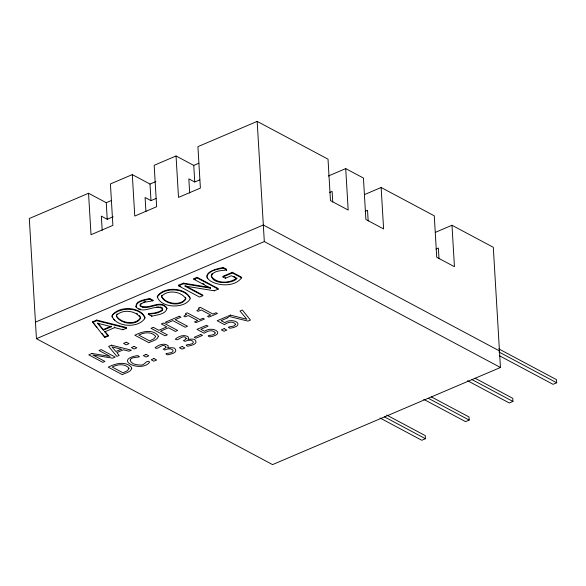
<?xml version="1.0" encoding="UTF-8"?>
<svg xmlns="http://www.w3.org/2000/svg" width="586" height="586" viewBox="0 0 586 586"><rect width="100%" height="100%" fill="white"/><g stroke="black" fill="none" stroke-linecap="round" stroke-linejoin="round"><path stroke-width="0.88" d="M166.827 308.925L166.893 308.009C160.549 298.347 147.965 310.968 140.135 305.409M161.78 295.403L161.59 296.413C165.75 304.09 181.235 306.361 185.835 298.281L185.55 297.234M211.15 276.094C213.355 270.358 221.501 270.805 226.621 269.956L226.584 269.333L223.207 267.538C183.293 274.731 228.225 295.608 241.571 277.83L241.535 277.207L232.342 272.307L222.914 276.328L222.951 276.951L225.412 278.262L231.419 275.698L236.861 278.599C231.814 284.679 208.206 284.452 212.066 273.413M157.282 297.219C163.223 286.891 185.469 287.689 190.23 298.721C184.876 309.078 160.527 308.317 157.246 296.597C163.186 286.276 185.432 287.067 190.194 298.098M144.522 318.791L144.969 317.378C140.208 306.339 117.962 305.548 112.021 315.876L112.278 317.282M206.821 276.189C209.561 270.168 217.443 269.348 223.244 268.154L226.621 269.956M162.249 309.869L162.644 309.291L161.59 311.078L157.092 313.056L148.295 314.352L148.5 313.627L154.396 313.049L159.282 311.657L162.249 309.869L162.285 310.492M117.207 313.752L116.365 315.693C120.526 323.362 136.011 325.64 140.611 317.553L139.534 315.444M141.226 303.277L140.193 304.376L140.171 306.031C148.002 311.591 160.586 298.97 166.929 308.632C165.296 314.609 156.748 314.785 151.803 316.228L148.295 314.352M140.23 304.998C143.006 300.918 150.28 302.325 152.975 300.252L149.62 298.464C145.028 299.776 135.146 300.457 136.106 307.079C143.599 315.004 154.755 303.423 162.659 308.844L162.681 309.913M111.303 200.559L106.256 202.712L88.545 193.263L29.3 218.519L36.442 338.693L272.571 464.61L500.444 367.481L493.302 247.307L451.982 225.266L435.369 232.349M155.898 181.55L150.009 184.063L132.297 174.613L110.424 183.938L112.886 225.383L91.006 234.708L88.545 193.263M198.808 163.26L193.761 165.413L176.049 155.971L154.177 165.296L156.638 206.733L134.758 216.058L132.297 174.613M328.285 176.042L345.718 168.607L348.179 210.052L330.475 200.61L328.014 159.165L257.173 121.39L197.922 146.647L200.39 188.084L178.51 197.409L176.049 155.971M102.184 230.342L101.341 216.139L107.238 219.281L113.127 216.776M145.936 211.7L145.086 197.489L150.99 200.639L156.044 198.486M189.688 193.05L188.839 178.84L194.742 181.99L199.789 179.836M329.684 192.442L332.123 191.402L332.753 202.06M35.453 322.117L263.326 224.995L499.455 350.904M364.529 194.574L381.142 187.498L434.27 215.824L436.731 257.269L454.443 266.711L451.982 225.266M36.442 338.693L264.315 241.571L500.444 367.481M92.478 321.882L96.734 320.073L126.547 327.559L126.591 328.182L122.935 329.735L114.702 327.603L104.762 331.837L108.285 335.976L104.799 337.47L92.478 321.882L96.939 327.325M178.488 285.221L183.396 283.133L210.52 287.565L210.557 288.18L183.433 283.756L178.525 285.843L178.488 285.221L180.832 286.473M210.557 288.18L193.893 279.295L193.856 278.672L197.086 277.295L218.139 288.524L218.175 289.14L214.293 290.795L184.656 286.012L202.807 295.696L202.771 295.073L185.41 285.814M92.515 322.505L96.771 320.689L126.591 328.182M193.893 279.295L197.123 277.918L218.175 289.14M152.975 300.252L152.748 300.984M226.584 269.333L226.321 270.087M365.1 211.326L367.539 210.286L368.176 220.944M222.951 276.951L232.378 272.93L241.571 277.83M103.334 330.152L103.297 329.537L111.311 326.116L111.347 326.739L103.334 330.152L97.408 323.157L111.347 326.739M104.799 337.47L104.755 336.847L108.249 335.36L104.726 331.215L104.762 331.837M202.807 295.696L199.577 297.073L178.525 285.843M435.94 249.101L438.379 248.061L439.017 258.719M386.709 415.064L425.26 435.618L425.443 438.724L421.803 440.276L380.036 418.008M431.267 396.839L469.012 416.968L469.196 420.074L465.548 421.634L423.788 399.359M475.012 378.19L512.765 398.319L512.948 401.432L509.3 402.985L467.54 380.71M498.686 348.838L556.517 379.669L556.7 382.783L553.052 384.335L499.243 355.643M143.174 302.23L145.431 301.431M153.012 300.874L149.664 299.087C145.167 300.413 135.923 300.94 136.106 307.079M345.718 168.607L363.43 178.049L365.891 219.494L383.603 228.936L381.142 187.498M498.869 351.944L556.7 382.783M471.986 379.589L512.948 401.432M233.711 276.321L235.264 277.149M428.234 398.238L469.196 420.074M193.856 278.672L195.446 279.522M202.588 283.331L204.177 284.173M384.482 416.88L425.443 438.724M136.413 313.261L137.622 313.993M161.56 307.306L162.622 308.221M113.677 319.172L114.717 320.117M97.913 323.172L103.297 329.537M136.069 306.463L136.728 307.254M101.964 333.449L104.755 336.847M211.341 276.563C217.406 283.866 229.631 283.587 236.825 277.976L236.861 278.599M206.909 277.024L207.7 278.475M257.173 121.39L264.315 241.571M232.342 272.307L232.378 272.93M225.376 277.639L225.412 278.262M223.207 267.538L223.244 268.154M214.256 290.173L214.293 290.795M193.761 165.413L194.742 181.99M197.086 277.295L197.123 277.918M183.396 283.133L183.433 283.756M160.227 306.778L160.264 307.401M158.74 306.544L158.777 307.159M150.009 184.063L150.99 200.639M157.055 306.595L157.092 307.218M151.767 315.605L151.803 316.228M149.62 298.464L149.664 299.087M148.5 313.627L148.536 314.25M145.87 306.961L145.907 307.584M144.112 307.049L144.149 307.672M142.53 306.837L142.566 307.46M140.42 308.947L140.457 309.562M139.072 308.544L139.109 309.166M122.899 329.112L122.935 329.735M114.666 326.981L114.702 327.603M106.256 202.712L107.238 219.281M108.249 335.36L108.285 335.976M96.734 320.073L96.771 320.689M116.592 315.297L116.402 316.315C120.562 323.985 136.047 326.263 140.647 318.176C136.333 310.543 122.708 308.793 116.592 315.297M161.817 296.025L161.626 297.036C165.787 304.705 181.272 306.983 185.872 298.904C181.557 291.271 167.933 289.521 161.817 296.025M130.363 359.819L130.187 360.5C131.564 364.214 136.589 365.005 140.12 364.99C144.559 366.36 146.332 358.925 149.686 362.06C141.849 373.201 112.226 359.892 137.534 355.585C144.024 358.178 131.015 356.076 130.363 359.819M166.006 347.073L165.237 348.157L163.194 349.168L164.754 350.003L167.303 349.022L170.387 348.824L172.548 349.776L173.141 350.941C172.665 354.156 162.051 352.53 167.464 354.845C169.991 354.31 178.122 352.984 175.221 348.97C174.269 346.326 165.604 349.007 168.072 347.278L168.153 345.652C164.212 342.649 158.41 344.802 155.063 347.769C158.03 350.626 162.674 341.946 166.006 347.073M186.238 338.444L185.469 339.528L183.425 340.547L184.986 341.382L187.535 340.4L190.618 340.202L192.787 341.155L193.373 342.319C192.897 345.535 182.283 343.909 187.696 346.223C190.223 345.681 198.354 344.356 195.453 340.349C194.501 337.704 185.835 340.378 188.304 338.657L188.384 337.031C184.451 334.02 178.642 336.181 175.295 339.148C178.261 341.997 182.905 333.324 186.238 338.444M215.143 332.965C214.828 336.203 204.485 334.613 209.751 336.884C226.482 334.357 212.996 325.252 204.565 331.28L200.837 329.295L208.103 326.197L206.448 325.318L196.94 329.369L204.17 333.222C207.18 331.273 211.729 329.295 214.828 332.167L215.143 332.965M235.374 324.344C235.059 327.574 224.716 325.992 229.983 328.263C246.713 325.735 233.228 316.623 224.797 322.659L221.069 320.667L228.335 317.575L226.679 316.696L217.172 320.747L224.401 324.6C227.412 322.652 231.961 320.674 235.067 323.545L235.374 324.344M112.483 315.136L112.058 316.499C116.841 327.53 139.087 328.365 145.006 317.993C140.025 306.961 120.255 306.837 112.483 315.136M128.905 368.66L127.257 370.806L123.009 372.806L112.175 367.034C117.215 364.419 124.386 363.269 128.671 367.81L128.905 368.66M155.495 336.723L153.84 338.869L149.591 340.876L138.765 335.097C143.797 332.482 150.968 331.332 155.261 335.873L155.495 336.723M131.725 368.557C130.451 372.447 125.353 372.806 122.306 374.644L108.271 367.166C115.149 363.569 125.536 360.683 131.476 367.349L131.725 368.557M158.308 336.62C157.033 340.51 151.942 340.869 148.888 342.707L134.853 335.229C141.731 331.632 152.126 328.746 158.059 335.412L158.308 336.62M186.172 314.557L183.836 316.184L185.117 316.872L188.26 315.532L197.665 320.549L194.523 321.882L195.951 322.652L204.404 319.048L202.968 318.286L199.899 319.59L187.249 312.851L185.447 313.62L186.172 314.557M199.189 309.005L196.845 310.639L198.127 311.32L201.269 309.987L210.674 314.997L207.532 316.337L208.968 317.099L217.421 313.503L215.985 312.734L212.916 314.045L200.266 307.306L198.464 308.075L199.189 309.005M92.039 353.475L88.772 354.867L102.799 362.353L104.953 361.437L92.852 354.984L112.615 358.171L115.2 357.072L101.166 349.586L99.012 350.501L110.124 356.427L92.039 353.475M111.494 345.183L108.652 346.399L116.841 356.369L119.17 355.38L116.819 352.618L123.441 349.791L128.935 351.212L131.367 350.179L111.494 345.183M153.327 327.354L151.027 328.336L165.054 335.815L167.362 334.833L160.491 331.171L168.468 327.772L175.339 331.434L177.639 330.453L163.611 322.974L161.304 323.955L166.805 326.885L158.835 330.284L153.327 327.354M179.301 316.286L165.355 322.227L167.017 323.113L172.833 320.63L185.205 327.23L187.513 326.248L175.141 319.648L180.957 317.165L179.301 316.286M126.334 342.224L123.551 343.411L126.239 344.839L129.023 343.652L126.334 342.224M121.214 349.219L115.867 351.497L111.919 346.831L121.214 349.219M134.179 346.407L131.396 347.586L134.084 349.022L136.86 347.835L134.179 346.407M230.408 315.107L227.939 316.154L247.929 321.099L250.427 320.037L242.348 310.016L239.996 311.02L246.853 319.275L230.408 315.107M146.119 354.398L143.336 355.585L146.024 357.013L148.8 355.827L146.119 354.398M200.778 334.489L194.215 337.287L195.922 338.195L202.485 335.397L200.778 334.489M153.957 358.573L151.173 359.76L153.862 361.196L156.645 360.009L153.957 358.573M182.231 346.524L179.455 347.71L182.136 349.146L184.92 347.959L182.231 346.524M224.145 328.665L221.362 329.845L224.042 331.28L226.826 330.094L224.145 328.665"/></g></svg>
